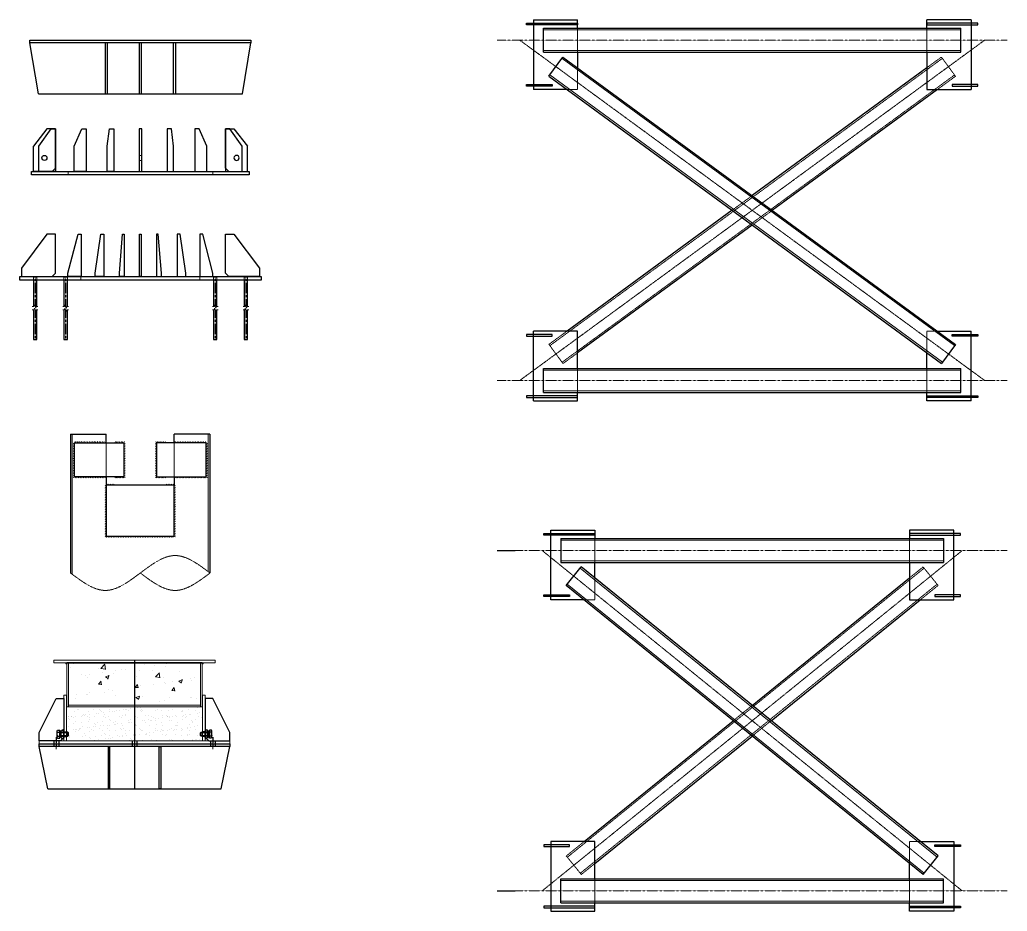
# Model space of a CAD drawing. Header units: millimetres. Extents: x 0 to 76984, y 0 to 13707.
# Drawn here: x 39297 to 45105, y 8279 to 13519 of the extents above; entities that cross this region are included whole.
import ezdxf

# ---------------------------------------------------------------- set-up
doc = ezdxf.new("R2010")
doc.units = ezdxf.units.MM
doc.linetypes.add('CENTER', pattern=[2, 1.25, -0.25, 0.25, -0.25])
doc.linetypes.add('DASHED', pattern=[0.75, 0.5, -0.25])
doc.layers.get('Defpoints').update_dxf_attribs({"color": 8})
for name, color, linetype, lineweight in [('1粗实线', 1, 'Continuous', 30), ('2细实线', 5, 'Continuous', 18), ('3中心线', 6, 'CENTER', 18), ('4虚线', 2, 'DASHED', 18), ('5文本', 4, 'Continuous', 18), ('5标注', 3, 'Continuous', 13), ('6标注线', 3, 'Continuous', 13), ('粗实线', 1, 'Continuous', 30), ('细虚线', 2, 'DASHED', 9), ('结构线', 1, 'Continuous', 15), ('结构线1', 1, 'Continuous', 15)]:
    doc.layers.add(name, color=color, linetype=linetype, lineweight=lineweight)

# ---------------------------------------------------------------- blocks, each defined once
blk = doc.blocks.new('φ820砂筒和桩帽block', base_point=(2347.9, 752.2))
at = {"layer": '6标注线'}
for points in [[(1949.9, 738.2), (1941.9, 738.2, 0.414214), (1949.9, 730.2)], [(2745.9, 738.2), (2753.9, 738.2, -0.414214), (2745.9, 730.2)]]:
    blk.add_hatch(color=256, dxfattribs=at).paths.add_polyline_path(points)
h = blk.add_hatch(color=256, dxfattribs=at)
h.dxf.hatch_style = 1
h.paths.add_polyline_path([(1931.9, 345.9), (1931.9, 341.2), (1925.9, 341.2, -0.613041)])
h = blk.add_hatch(color=256, dxfattribs=at)
h.dxf.hatch_style = 1
h.paths.add_polyline_path([(1931.9, 290.5), (1931.9, 295.2), (1925.9, 295.2, 0.613041)])
h = blk.add_hatch(color=256, dxfattribs=at)
h.dxf.hatch_style = 1
h.paths.add_polyline_path([(2763.9, 345.9), (2763.9, 341.2), (2769.9, 341.2, 0.613041)])
h = blk.add_hatch(color=256, dxfattribs=at)
h.dxf.hatch_style = 1
h.paths.add_polyline_path([(2763.9, 290.5), (2763.9, 295.2), (2769.9, 295.2, -0.613041)])
at = {"layer": '1粗实线', "ltscale": 2}
for p, q in [((1892.7, 338.1), (1894.5, 341.2)), ((1892.7, 298.3), (1892.7, 338.1)), ((1892.7, 332.8), (1894.5, 329.7)), ((1892.7, 324.6), (1894.5, 329.7)), ((1892.7, 311.8), (1894.5, 306.7)), ((1892.7, 303.6), (1894.5, 306.7)), ((1892.7, 298.3), (1894.5, 295.2)), ((1894.5, 341.2), (1907.7, 341.2)), ((1894.5, 329.7), (1907.7, 329.7)), ((1894.5, 306.7), (1907.7, 306.7)), ((1894.5, 295.2), (1907.7, 295.2)), ((1907.7, 295.2), (1907.7, 341.2)), ((1916.3, 338.1), (1918.1, 341.2)), ((1916.3, 298.3), (1916.3, 338.1)), ((1916.3, 332.8), (1918.1, 329.7)), ((1916.3, 324.6), (1918.1, 329.7)), ((1916.3, 311.8), (1918.1, 306.7)), ((1916.3, 303.6), (1918.1, 306.7)), ((1916.3, 298.3), (1918.1, 295.2)), ((1918.1, 341.2), (1931.3, 341.2)), ((1918.1, 329.7), (1931.3, 329.7)), ((1918.1, 306.7), (1931.3, 306.7)), ((1918.1, 295.2), (1931.3, 295.2)), ((1931.3, 295.2), (1931.3, 341.2)), ((2777.7, 341.2), (2764.5, 341.2)), ((2764.5, 295.2), (2764.5, 341.2)), ((2777.7, 329.7), (2764.5, 329.7)), ((2777.7, 306.7), (2764.5, 306.7)), ((2777.7, 295.2), (2764.5, 295.2)), ((2779.5, 338.1), (2777.7, 341.2)), ((2779.5, 332.8), (2777.7, 329.7)), ((2779.5, 324.6), (2777.7, 329.7)), ((2779.5, 311.8), (2777.7, 306.7)), ((2779.5, 303.6), (2777.7, 306.7)), ((2779.5, 298.3), (2777.7, 295.2)), ((2779.5, 298.3), (2779.5, 338.1)), ((2801.3, 341.2), (2788.1, 341.2)), ((2788.1, 295.2), (2788.1, 341.2)), ((2801.3, 329.7), (2788.1, 329.7)), ((2801.3, 306.7), (2788.1, 306.7)), ((2801.3, 295.2), (2788.1, 295.2)), ((2803.1, 338.1), (2801.3, 341.2)), ((2803.1, 332.8), (2801.3, 329.7)), ((2803.1, 324.6), (2801.3, 329.7)), ((2803.1, 311.8), (2801.3, 306.7)), ((2803.1, 303.6), (2801.3, 306.7)), ((2803.1, 298.3), (2801.3, 295.2)), ((2803.1, 298.3), (2803.1, 338.1))]:
    blk.add_line(p, q, dxfattribs=at)
at = {"layer": '1粗实线', "lineweight": -3, "ltscale": 100}
for p, q in [((1837.9, -3.8), (1787.9, 246.2)), ((2857.9, -3.8), (2907.9, 246.2)), ((1837.9, -3.8), (2857.9, -3.8))]:
    blk.add_line(p, q, dxfattribs=at)
at = {"layer": '1粗实线', "ltscale": 2}
for points in [[(1908.3, 337.2), (1907.7, 337.2), (1907.7, 299.2), (1908.3, 299.2)], [(1908.3, 306.2), (1955.8, 306.2), (1955.8, 330.2), (1908.3, 330.2)], [(1908.3, 306.2), (1908.3, 330.2), (1908.3, 330.2), (1908.3, 306.2)], [(1931.9, 337.2), (1931.3, 337.2), (1931.3, 299.2), (1931.9, 299.2)], [(1931.9, 306.2), (1931.9, 330.2), (1931.9, 330.2), (1931.9, 306.2)], [(2787.5, 306.2), (2740, 306.2), (2740, 330.2), (2787.5, 330.2)], [(2763.9, 337.2), (2764.5, 337.2), (2764.5, 299.2), (2763.9, 299.2)], [(2763.9, 306.2), (2763.9, 330.2), (2763.9, 330.2), (2763.9, 306.2)], [(2787.5, 337.2), (2788.1, 337.2), (2788.1, 299.2), (2787.5, 299.2)], [(2787.5, 306.2), (2787.5, 330.2), (2787.5, 330.2), (2787.5, 306.2)]]:
    blk.add_lwpolyline(points, close=True, dxfattribs=at)
for points in [[(1955.8, 306.2), (1960.3, 310.7), (1960.3, 325.7), (1955.8, 330.2)], [(2740, 306.2), (2735.5, 310.7), (2735.5, 325.7), (2740, 330.2)]]:
    blk.add_lwpolyline(points, dxfattribs=at)
at = {"layer": '1粗实线', "lineweight": -3, "ltscale": 100}
for points in [[(1787.9, 262.2), (2907.9, 262.2), (2907.9, 246.2), (1787.9, 246.2)], [(2202.9, 246.2), (2192.9, 246.2), (2192.9, -3.8), (2202.9, -3.8)], [(2492.9, 246.2), (2502.9, 246.2), (2502.9, -3.8), (2492.9, -3.8)]]:
    blk.add_lwpolyline(points, close=True, dxfattribs=at)
at = {"layer": '3中心线'}
for p, q in [((2347.9, 752.2), (2347.9, 246.2)), ((1887.9, 279.2), (1887.9, 229.2)), ((2807.9, 279.2), (2807.9, 229.2))]:
    blk.add_line(p, q, dxfattribs=at)
at = {"layer": '3中心线', "lineweight": -3}
for p, q in [((1887.9, 300.2), (1887.9, 235.3)), ((2807.9, 300.2), (2807.9, 235.3))]:
    blk.add_line(p, q, dxfattribs=at)
at = {"layer": '4虚线'}
for p, q in [((1955.8, 325.7), (1908.3, 325.7)), ((1955.8, 310.7), (1908.3, 310.7)), ((2740, 325.7), (2787.5, 325.7)), ((2740, 310.7), (2787.5, 310.7))]:
    blk.add_line(p, q, dxfattribs=at)
at = {"layer": '4虚线', "lineweight": -3}
for p, q in [((1931.9, 332.2), (1947.9, 332.2)), ((1931.9, 332.2), (1947.9, 332.2)), ((1931.9, 304.2), (1947.9, 304.2)), ((1931.9, 304.2), (1947.9, 304.2)), ((2763.9, 332.2), (2747.9, 332.2)), ((2763.9, 332.2), (2747.9, 332.2)), ((2763.9, 332.2), (2747.9, 332.2)), ((2763.9, 304.2), (2747.9, 304.2)), ((2763.9, 304.2), (2747.9, 304.2)), ((2763.9, 304.2), (2747.9, 304.2)), ((1873.9, 278.2), (1873.9, 258.2)), ((1901.9, 278.2), (1901.9, 258.2)), ((2333.9, 278.2), (2333.9, 246.2)), ((2361.9, 278.2), (2361.9, 246.2)), ((2793.9, 278.2), (2793.9, 258.2)), ((2821.9, 278.2), (2821.9, 258.2))]:
    blk.add_line(p, q, dxfattribs=at)
at = {"layer": '6标注线', "linetype": 'Continuous'}
for p, q in [((1972.9, 711.4), (1972.9, 711.4)), ((1987.4, 731.1), (1987.4, 731.1)), ((2133.1, 704.6), (2133.1, 704.6)), ((2150.4, 704.3), (2173.8, 728.7)), ((2150.4, 704.3), (2177.1, 700.2)), ((2176.5, 698.5), (2173.2, 727)), ((2293.2, 697.9), (2293.2, 697.9)), ((2409.2, 725.3), (2409.2, 725.3)), ((2463.4, 721.1), (2463.4, 721.1)), ((2530.9, 714.6), (2530.9, 714.6)), ((2538.6, 731), (2538.6, 731)), ((2684.9, 735.8), (2684.9, 735.8)), ((2036.2, 671.1), (2036.2, 671.1)), ((2059.3, 665.2), (2059.3, 665.2)), ((2069.5, 651.8), (2069.5, 651.8)), ((2085.3, 671.3), (2085.3, 671.3)), ((2160.4, 681.2), (2160.4, 681.2)), ((2177, 654.6), (2198, 662.6)), ((2177, 654.6), (2191.9, 644.5)), ((2191.3, 642.3), (2197.4, 660.5)), ((2196.3, 664.3), (2196.3, 664.3)), ((2223.5, 672.9), (2223.5, 672.9)), ((2234.2, 695.2), (2234.2, 695.2)), ((2274, 696.2), (2274, 696.2)), ((2356.5, 657.6), (2356.5, 657.6)), ((2375.1, 692.1), (2375.1, 692.1)), ((2453.4, 691.1), (2453.4, 691.1)), ((2470.6, 654.7), (2493.9, 679)), ((2470.6, 654.7), (2497.3, 650.5)), ((2496.6, 648.8), (2493.3, 677.3)), ((2516.6, 650.8), (2516.6, 650.8)), ((2613.5, 684.3), (2613.5, 684.3)), ((2676.8, 644), (2676.8, 644)), ((2698.7, 650.3), (2698.7, 650.3)), ((2136.3, 612.1), (2150.8, 629.4)), ((2136.3, 612.1), (2154.3, 610.6)), ((2153.7, 608.4), (2150.2, 627.2)), ((2348.8, 590.2), (2348.8, 590.2)), ((2351.5, 593.3), (2366, 610.6)), ((2351.5, 593.3), (2369.4, 591.8)), ((2368.9, 589.6), (2365.4, 608.4)), ((2371.4, 592.3), (2371.4, 592.3)), ((2384.5, 602.8), (2384.5, 602.8)), ((2459.6, 612.7), (2459.6, 612.7)), ((2523.8, 620.3), (2523.8, 620.3)), ((2527.2, 614.8), (2527.2, 614.8)), ((2566.7, 574.5), (2581.2, 591.7)), ((2573.2, 627.6), (2573.2, 627.6)), ((2584, 570.8), (2580.6, 589.6)), ((2608.1, 630.5), (2629.1, 638.6)), ((2608.1, 630.5), (2623, 620.5)), ((2622.5, 618.3), (2628.5, 636.4)), ((2681.3, 635.9), (2681.3, 635.9)), ((1998.9, 530.2), (1998.9, 530.2)), ((2006.3, 553), (2006.3, 553)), ((2065.9, 551.9), (2065.9, 551.9)), ((2073.4, 552.2), (2073.4, 552.2)), ((2081.4, 562.9), (2081.4, 562.9)), ((2173.9, 560.2), (2173.9, 560.2)), ((2195.1, 577.9), (2195.1, 577.9)), ((2219.9, 573.1), (2219.9, 573.1)), ((2233.5, 545.4), (2233.5, 545.4)), ((2356.1, 533.8), (2377.1, 541.8)), ((2356.1, 533.8), (2371, 523.7)), ((2370.4, 521.5), (2376.5, 539.7)), ((2393.7, 538.6), (2393.7, 538.6)), ((2553.8, 531.9), (2553.8, 531.9)), ((2566.7, 574.5), (2584.6, 572.9)), ((2677.6, 536), (2677.6, 536)), ((2683.8, 534.3), (2683.8, 534.3)), ((2714, 525.1), (2714, 525.1)), ((2324, 466.9), (2324, 466.9)), ((2364.7, 472.3), (2364.7, 472.3)), ((2380.4, 474.3), (2380.4, 474.3)), ((2404.7, 477.5), (2404.7, 477.5)), ((2494.3, 509.3), (2494.3, 509.3)), ((2523.6, 514.9), (2523.6, 514.9)), ((2719.7, 475.2), (2719.7, 475.2)), ((1959.8, 421.3), (1959.8, 421.3)), ((1959.9, 408.6), (1959.9, 408.6)), ((1961, 419.1), (1961, 419.1)), ((1976.6, 421.2), (1976.6, 421.2)), ((1978.9, 423.5), (1978.9, 423.5)), ((1991.6, 415.4), (1991.6, 415.4)), ((1995.9, 449), (1995.9, 449)), ((2001, 424.4), (2001, 424.4)), ((2012.9, 461.5), (2012.9, 461.5)), ((2020.3, 462.3), (2020.3, 462.3)), ((2038.3, 422.3), (2038.3, 422.3)), ((2041.7, 429.7), (2041.7, 429.7)), ((2050.1, 435), (2050.1, 435)), ((2055.6, 429.9), (2055.6, 429.9)), ((2057.3, 431.8), (2057.3, 431.8)), ((2072.4, 423.7), (2072.4, 423.7)), ((2077, 452), (2077, 452)), ((2081.7, 435), (2081.7, 435)), ((2085, 415.6), (2085, 415.6)), ((2106.3, 461.7), (2106.3, 461.7)), ((2115, 421.9), (2115, 421.9)), ((2122.5, 440.4), (2122.5, 440.4)), ((2138.1, 442.4), (2138.1, 442.4)), ((2140.3, 461.3), (2140.3, 461.3)), ((2145.8, 456.2), (2145.8, 456.2)), ((2155.5, 453), (2155.5, 453)), ((2162.5, 445.6), (2162.5, 445.6)), ((2165.8, 423.8), (2165.8, 423.8)), ((2171.9, 432.3), (2171.9, 432.3)), ((2178.4, 415.8), (2178.4, 415.8)), ((2196.1, 424.8), (2196.1, 424.8)), ((2199.7, 461.9), (2199.7, 461.9)), ((2203.2, 451), (2203.2, 451)), ((2218.8, 453.1), (2218.8, 453.1)), ((2232.2, 452.6), (2232.2, 452.6)), ((2243.2, 456.3), (2243.2, 456.3)), ((2259.2, 424), (2259.2, 424)), ((2262.1, 458.6), (2262.1, 458.6)), ((2271.9, 415.9), (2271.9, 415.9)), ((2274.6, 425.8), (2274.6, 425.8)), ((2284, 461.6), (2284, 461.6)), ((2292, 431.3), (2292, 431.3)), ((2293.2, 462), (2293.2, 462)), ((2297.5, 426.2), (2297.5, 426.2)), ((2299.6, 463.7), (2299.6, 463.7)), ((2313.3, 455.5), (2313.3, 455.5)), ((2351.3, 425.5), (2351.3, 425.5)), ((2352.6, 424.2), (2352.6, 424.2)), ((2365.3, 416.1), (2365.3, 416.1)), ((2382.2, 457.6), (2382.2, 457.6)), ((2386.6, 462.2), (2386.6, 462.2)), ((2387.7, 452.5), (2387.7, 452.5)), ((2391.8, 456.5), (2391.8, 456.5)), ((2413.8, 428.6), (2413.8, 428.6)), ((2432.4, 428.4), (2432.4, 428.4)), ((2446.1, 424.3), (2446.1, 424.3)), ((2458.7, 416.3), (2458.7, 416.3)), ((2468.5, 456.1), (2468.5, 456.1)), ((2473.2, 408.9), (2473.2, 408.9)), ((2480, 462.4), (2480, 462.4)), ((2488.8, 410.9), (2488.8, 410.9)), ((2504, 455), (2504, 455)), ((2510.9, 429.4), (2510.9, 429.4)), ((2513.2, 414.1), (2513.2, 414.1)), ((2533.8, 427.6), (2533.8, 427.6)), ((2539.4, 422.5), (2539.4, 422.5)), ((2539.5, 424.5), (2539.5, 424.5)), ((2549.6, 459.1), (2549.6, 459.1)), ((2552.1, 416.4), (2552.1, 416.4)), ((2553.9, 419.5), (2553.9, 419.5)), ((2569.5, 421.5), (2569.5, 421.5)), ((2573.4, 462.5), (2573.4, 462.5)), ((2587.6, 429), (2587.6, 429)), ((2593.9, 424.8), (2593.9, 424.8)), ((2624, 453.9), (2624, 453.9)), ((2628.1, 460.1), (2628.1, 460.1)), ((2629.5, 448.9), (2629.5, 448.9)), ((2632.9, 424.7), (2632.9, 424.7)), ((2634.7, 430.1), (2634.7, 430.1)), ((2645.6, 416.6), (2645.6, 416.6)), ((2650.3, 432.2), (2650.3, 432.2)), ((2655.6, 424.9), (2655.6, 424.9)), ((2666.9, 462.7), (2666.9, 462.7)), ((2668.7, 431.9), (2668.7, 431.9)), ((2674.7, 435.4), (2674.7, 435.4)), ((2704.8, 459.7), (2704.8, 459.7)), ((2715.4, 440.8), (2715.4, 440.8)), ((2726.3, 424.8), (2726.3, 424.8)), ((2731, 442.8), (2731, 442.8)), ((2739, 416.8), (2739, 416.8)), ((1961.7, 363.5), (1961.7, 363.5)), ((1965.5, 403.6), (1965.5, 403.6)), ((1991.6, 379.6), (1991.6, 379.6)), ((1997.8, 391.2), (1997.8, 391.2)), ((2021.4, 352.3), (2021.4, 352.3)), ((2028.6, 350.3), (2028.6, 350.3)), ((2037.1, 386.4), (2037.1, 386.4)), ((2040.2, 364.5), (2040.2, 364.5)), ((2069.4, 355.7), (2069.4, 355.7)), ((2078.9, 394.1), (2078.9, 394.1)), ((2081.7, 406), (2081.7, 406)), ((2085, 357.8), (2085, 357.8)), ((2096.6, 348.5), (2096.6, 348.5)), ((2109.4, 361), (2109.4, 361)), ((2111.6, 378.6), (2111.6, 378.6)), ((2116.9, 364.1), (2116.9, 364.1)), ((2117.1, 373.5), (2117.1, 373.5)), ((2130.6, 386.6), (2130.6, 386.6)), ((2143.2, 349.6), (2143.2, 349.6)), ((2150.1, 366.3), (2150.1, 366.3)), ((2157.4, 395.2), (2157.4, 395.2)), ((2165.8, 368.4), (2165.8, 368.4)), ((2190, 348.7), (2190, 348.7)), ((2190.1, 371.6), (2190.1, 371.6)), ((2198, 367), (2198, 367)), ((2201.8, 404.9), (2201.8, 404.9)), ((2207.3, 399.9), (2207.3, 399.9)), ((2224, 386.7), (2224, 386.7)), ((2230.9, 377), (2230.9, 377)), ((2233.4, 376), (2233.4, 376)), ((2234.1, 394.8), (2234.1, 394.8)), ((2246.5, 379), (2246.5, 379)), ((2263.3, 348.6), (2263.3, 348.6)), ((2270.9, 382.2), (2270.9, 382.2)), ((2276.5, 368), (2276.5, 368)), ((2283.4, 348.9), (2283.4, 348.9)), ((2311.6, 387.6), (2311.6, 387.6)), ((2315.2, 397.7), (2315.2, 397.7)), ((2317.4, 386.9), (2317.4, 386.9)), ((2323.6, 402.3), (2323.6, 402.3)), ((2327.3, 389.6), (2327.3, 389.6)), ((2351.6, 392.9), (2351.6, 392.9)), ((2353.2, 367.7), (2353.2, 367.7)), ((2353.5, 374.9), (2353.5, 374.9)), ((2359, 369.9), (2359, 369.9)), ((2376.9, 349), (2376.9, 349)), ((2392.4, 398.2), (2392.4, 398.2)), ((2393.7, 398.7), (2393.7, 398.7)), ((2408, 400.3), (2408, 400.3)), ((2410.8, 387.1), (2410.8, 387.1)), ((2432.4, 403.5), (2432.4, 403.5)), ((2434.3, 370.6), (2434.3, 370.6)), ((2443.6, 401.3), (2443.6, 401.3)), ((2449.2, 396.2), (2449.2, 396.2)), ((2470.3, 349.2), (2470.3, 349.2)), ((2470.4, 398.3), (2470.4, 398.3)), ((2475.3, 372.3), (2475.3, 372.3)), ((2504.2, 387.3), (2504.2, 387.3)), ((2512.8, 371.6), (2512.8, 371.6)), ((2551.5, 401.3), (2551.5, 401.3)), ((2563.7, 349.4), (2563.7, 349.4)), ((2565.5, 398.6), (2565.5, 398.6)), ((2589.5, 371.2), (2589.5, 371.2)), ((2595.3, 371.2), (2595.3, 371.2)), ((2597.7, 387.4), (2597.7, 387.4)), ((2600.8, 366.2), (2600.8, 366.2)), ((2621.6, 350.7), (2621.6, 350.7)), ((2630, 402.3), (2630, 402.3)), ((2657.1, 349.5), (2657.1, 349.5)), ((2662.3, 356.1), (2662.3, 356.1)), ((2670.6, 374.1), (2670.6, 374.1)), ((2677.9, 358.1), (2677.9, 358.1)), ((2685.5, 397.6), (2685.5, 397.6)), ((2691, 392.5), (2691, 392.5)), ((2691.1, 387.6), (2691.1, 387.6)), ((2702.3, 361.4), (2702.3, 361.4)), ((2706.7, 401.9), (2706.7, 401.9)), ((2717.1, 368.6), (2717.1, 368.6)), ((1962.9, 297), (1962.9, 297)), ((1963.5, 305.7), (1963.5, 305.7)), ((1967.9, 311.1), (1967.9, 311.1)), ((1988.6, 345.1), (1988.6, 345.1)), ((1999.7, 333.4), (1999.7, 333.4)), ((2003.2, 348.4), (2003.2, 348.4)), ((2004.2, 347.1), (2004.2, 347.1)), ((2015.8, 340.3), (2015.8, 340.3)), ((2027, 347.2), (2027, 347.2)), ((2042.1, 306.7), (2042.1, 306.7)), ((2053.1, 323.3), (2053.1, 323.3)), ((2061.4, 311.3), (2061.4, 311.3)), ((2080.8, 336.3), (2080.8, 336.3)), ((2082.9, 295.9), (2082.9, 295.9)), ((2088.4, 290.9), (2088.4, 290.9)), ((2109.2, 340.5), (2109.2, 340.5)), ((2118.8, 306.3), (2118.8, 306.3)), ((2154.8, 311.5), (2154.8, 311.5)), ((2159.3, 337.3), (2159.3, 337.3)), ((2173.1, 322.3), (2173.1, 322.3)), ((2177.8, 292.3), (2177.8, 292.3)), ((2178.6, 317.2), (2178.6, 317.2)), ((2193.4, 294.4), (2193.4, 294.4)), ((2199.8, 309.2), (2199.8, 309.2)), ((2202.7, 340.6), (2202.7, 340.6)), ((2204.7, 293.3), (2204.7, 293.3)), ((2217.8, 297.6), (2217.8, 297.6)), ((2236, 337), (2236, 337)), ((2248.2, 311.6), (2248.2, 311.6)), ((2258.6, 302.9), (2258.6, 302.9)), ((2268.8, 343.5), (2268.8, 343.5)), ((2274.2, 305), (2274.2, 305)), ((2278.4, 310.2), (2278.4, 310.2)), ((2294.9, 319.6), (2294.9, 319.6)), ((2296.1, 340.8), (2296.1, 340.8)), ((2298.6, 308.2), (2298.6, 308.2)), ((2317.1, 339.9), (2317.1, 339.9)), ((2324.8, 292.3), (2324.8, 292.3)), ((2339.3, 313.6), (2339.3, 313.6)), ((2341.6, 311.8), (2341.6, 311.8)), ((2354.9, 315.6), (2354.9, 315.6)), ((2355.1, 309.9), (2355.1, 309.9)), ((2379.3, 318.8), (2379.3, 318.8)), ((2385.1, 345.9), (2385.1, 345.9)), ((2389.5, 341), (2389.5, 341)), ((2395.6, 340.9), (2395.6, 340.9)), ((2415, 318.6), (2415, 318.6)), ((2420.1, 324.2), (2420.1, 324.2)), ((2420.5, 313.5), (2420.5, 313.5)), ((2435.1, 312), (2435.1, 312)), ((2435.7, 326.2), (2435.7, 326.2)), ((2436.1, 312.8), (2436.1, 312.8)), ((2460.1, 329.5), (2460.1, 329.5)), ((2472.3, 340.5), (2472.3, 340.5)), ((2482.9, 341.1), (2482.9, 341.1)), ((2500.8, 334.8), (2500.8, 334.8)), ((2505.1, 344.9), (2505.1, 344.9)), ((2510.7, 339.9), (2510.7, 339.9)), ((2514.7, 313.8), (2514.7, 313.8)), ((2516.4, 336.9), (2516.4, 336.9)), ((2528.5, 312.1), (2528.5, 312.1)), ((2536.8, 315.9), (2536.8, 315.9)), ((2540.8, 340.1), (2540.8, 340.1)), ((2553.3, 343.4), (2553.3, 343.4)), ((2576.4, 341.3), (2576.4, 341.3)), ((2581.6, 345.5), (2581.6, 345.5)), ((2591.4, 313.4), (2591.4, 313.4)), ((2597.2, 347.5), (2597.2, 347.5)), ((2621.9, 312.3), (2621.9, 312.3)), ((2626.9, 342.3), (2626.9, 342.3)), ((2631.9, 344.5), (2631.9, 344.5)), ((2656.8, 314.9), (2656.8, 314.9)), ((2662.3, 309.8), (2662.3, 309.8)), ((2669.8, 341.5), (2669.8, 341.5)), ((2672.4, 316.3), (2672.4, 316.3)), ((2708.6, 344.1), (2708.6, 344.1)), ((2715.3, 312.5), (2715.3, 312.5)), ((2082.6, 278.5), (2082.6, 278.5)), ((2097, 281.7), (2097, 281.7)), ((2112.7, 283.7), (2112.7, 283.7)), ((2137, 286.9), (2137, 286.9)), ((2161.2, 279.5), (2161.2, 279.5)), ((2237.9, 279.2), (2237.9, 279.2)), ((2318.9, 282.1), (2318.9, 282.1)), ((2330.3, 287.2), (2330.3, 287.2)), ((2397.5, 283.1), (2397.5, 283.1)), ((2446.6, 289.6), (2446.6, 289.6)), ((2474.2, 282.7), (2474.2, 282.7)), ((2555.2, 285.6), (2555.2, 285.6)), ((2566.6, 288.6), (2566.6, 288.6)), ((2572.2, 283.5), (2572.2, 283.5)), ((2633.8, 286.6), (2633.8, 286.6)), ((2688.4, 285.9), (2688.4, 285.9)), ((2690, 282.1), (2690, 282.1)), ((2705.6, 284.1), (2705.6, 284.1)), ((2710.5, 286.3), (2710.5, 286.3)), ((2730, 287.3), (2730, 287.3))]:
    blk.add_line(p, q, dxfattribs=at)
at = {"layer": '6标注线'}
for centre, radius, start, end in [((1949.9, 738.2), 8, 180, 270), ((2745.9, 738.2), 8, 270, 0), ((1930.1, 342), 4.27, 64.98255, 191.0225), ((1930.1, 294.4), 4.27, 168.9775, 295.01745), ((2765.7, 342), 4.27, 348.9775, 115.01745), ((2765.7, 294.4), 4.27, 244.98255, 11.0225)]:
    blk.add_arc(centre, radius, start, end, dxfattribs=at)
at = {"layer": '粗实线'}
for points in [[(1949.9, 738.2), (2745.9, 738.2), (2745.9, 738.2), (1949.9, 738.2)], [(1931.9, 298.2), (1911.9, 278.2), (1787.9, 278.2), (1787.9, 328.2), (1887.9, 528.2), (1931.9, 528.2)], [(2763.9, 298.2), (2783.9, 278.2), (2907.9, 278.2), (2907.9, 328.2), (2807.9, 528.2), (2763.9, 528.2)]]:
    blk.add_lwpolyline(points, close=True, dxfattribs=at)
at = {"layer": '细虚线', "lineweight": -3, "ltscale": 50}
for p, q in [((1873.9, 262.2), (1873.9, 246.2)), ((1901.9, 262.2), (1901.9, 246.2)), ((2793.9, 262.2), (2793.9, 246.2)), ((2821.9, 262.2), (2821.9, 246.2))]:
    blk.add_line(p, q, dxfattribs=at)
at = {"layer": '结构线1'}
for p, q in [((1959.9, 488.2), (2735.9, 488.2)), ((1959.9, 478.2), (2735.9, 478.2))]:
    blk.add_line(p, q, dxfattribs=at)
at = {"layer": '结构线1', "ltscale": 5}
for points in [[(1872.9, 752.2), (2822.9, 752.2), (2822.9, 738.2), (1872.9, 738.2)], [(1949.9, 738.2), (1959.9, 738.2), (1959.9, 478.2), (1949.9, 478.2)], [(2745.9, 738.2), (2735.9, 738.2), (2735.9, 478.2), (2745.9, 478.2)], [(1931.9, 548.2), (1947.9, 548.2), (1947.9, 278.2), (1931.9, 278.2)], [(2763.9, 548.2), (2747.9, 548.2), (2747.9, 278.2), (2763.9, 278.2)], [(1787.9, 278.2), (2907.9, 278.2), (2907.9, 262.2), (1787.9, 262.2)]]:
    blk.add_lwpolyline(points, close=True, dxfattribs=at)
blk = doc.blocks.new('φ1000桩帽block', base_point=(3918, 488.6))
at = {"layer": '1粗实线', "lineweight": -3, "ltscale": 100}
for p, q in [((3318, 172.6), (3268, 472.6)), ((4518, 172.6), (4568, 472.6)), ((3318, 172.6), (4518, 172.6))]:
    blk.add_line(p, q, dxfattribs=at)
for points in [[(3268, 488.6), (4568, 488.6), (4568, 472.6), (3268, 472.6)], [(3725, 472.6), (3711, 472.6), (3711, 172.6), (3725, 172.6)], [(3925, 472.6), (3911, 472.6), (3911, 172.6), (3925, 172.6)], [(4125, 472.6), (4111, 472.6), (4111, 172.6), (4125, 172.6)]]:
    blk.add_lwpolyline(points, close=True, dxfattribs=at)
blk = doc.blocks.new('宽130，高250加劲板')
at = {"layer": '1粗实线'}
for p, q in [((-50, 0), (-130, -100)), ((0, 0), (-50, 0)), ((0, -230), (0, 0)), ((-130, -250), (-130, -100)), ((0, -230), (-20, -250)), ((-20, -250), (-130, -250))]:
    blk.add_line(p, q, dxfattribs=at)
blk.add_circle((-65, -170), 15, dxfattribs=at)
blk = doc.blocks.new('φ1000钢管法兰block')
at = {"layer": '1粗实线', "elevation": 0, "flags": 128}
for points in [[(-598.1, 150), (-525, 250), (-500, 250), (-500, 0), (-598.1, 0)], [(-390.6, 150), (-344.9, 250), (-319.9, 250), (-319.9, 0), (-390.6, 0)], [(-195.2, 150), (-181.9, 250), (-156.9, 250), (-156.9, 0), (-195.2, 0)], [(195.2, 150), (181.9, 250), (156.9, 250), (156.9, 0), (195.2, 0)], [(390.6, 150), (344.9, 250), (319.9, 250), (319.9, 0), (390.6, 0)], [(598.1, 150), (525, 250), (500, 250), (500, 0), (598.1, 0)]]:
    blk.add_lwpolyline(points, close=True, dxfattribs=at)
at = {"layer": '1粗实线'}
blk.add_lwpolyline([(8, 250), (-8, 250), (-8, 0), (8, 0)], close=True, dxfattribs=at)
at = {"layer": '1粗实线', "elevation": 0}
blk.add_lwpolyline([(-415, 0), (415, 0)], dxfattribs=at)
at = {"layer": '4虚线'}
for p, q in [((8, 95, 0), (-8, 95, 0)), ((-8, 65, 0), (8, 65, 0)), ((-425, 0), (-425, -20)), ((425, 0), (425, -20))]:
    blk.add_line(p, q, dxfattribs=at)
at = {"layer": '结构线', "lineweight": -3, "ltscale": 100}
blk.add_lwpolyline([(-640, 0), (640, 0), (640, -20), (-640, -20)], close=True, dxfattribs=at)
at = {"layer": '1粗实线'}
blk.add_blockref('宽130，高250加劲板', (-500, 250, 0), dxfattribs=at)
at = {"layer": '1粗实线', "xscale": -1}
blk.add_blockref('宽130，高250加劲板', (500, 250, 0), dxfattribs=at)
blk = doc.blocks.new('φ820钢管开槽柱头2block')
at = {"layer": '1粗实线'}
for p, q in [((-410, 300), (-410, -515.8)), ((410, 300), (410, -515.8)), ((-200, 50), (-200, 0)), ((200, 50), (200, 0))]:
    blk.add_line(p, q, dxfattribs=at)
at = {"layer": '4虚线'}
for p, q in [((-400, 300), (-400, -523.3)), ((400, 300), (400, -508.3)), ((-200, 250), (-200, 50)), ((200, 250), (200, 50))]:
    blk.add_line(p, q, dxfattribs=at)
for points in [[(-410, -515.8), (-205, -618.3), (0, -515.8), (205, -413.3), (410, -515.8)], [(410, -515.8), (205, -618.3), (0, -515.8)]]:
    blk.add_spline(points, degree=3, dxfattribs=at)
at = {"layer": '5标注'}
for p, q in [((-387.5, 250.2), (-394.4, 246.2)), ((-387.5, 240.2), (-394.4, 236.2)), ((-387.3, 250), (-383.3, 256.9)), ((-380.3, 250), (-376.3, 256.9)), ((-370.3, 250), (-366.3, 256.9)), ((-360.7, 250), (-356.7, 256.9)), ((-350.7, 250), (-346.7, 256.9)), ((-340.7, 250), (-336.7, 256.9)), ((-332.3, 250), (-328.3, 256.9)), ((-322.3, 250), (-318.3, 256.9)), ((-312.7, 250), (-308.7, 256.9)), ((-302.7, 250), (-298.7, 256.9)), ((-292.7, 250), (-288.7, 256.9)), ((-284.2, 250), (-280.2, 256.9)), ((-274.2, 250), (-270.2, 256.9)), ((-264.6, 250), (-260.6, 256.9)), ((-254.6, 250), (-250.6, 256.9)), ((-244.6, 250), (-240.6, 256.9)), ((-236.2, 250), (-232.2, 256.9)), ((-226.2, 250), (-222.2, 256.9)), ((-216.2, 250), (-212.2, 256.9)), ((-206.2, 250), (-202.2, 256.9)), ((-150, 250), (-146, 256.9)), ((-141.5, 250), (-137.5, 256.9)), ((-133.5, 250), (-129.5, 256.9)), ((-124, 250), (-120, 256.9)), ((-114.7, 250), (-110.7, 256.9)), ((-106.5, 250), (-102.5, 256.9)), ((-97.7, 250), (-93.7, 256.9)), ((-95.8, 250), (-88.8, 246)), ((-95.8, 240.2), (-88.8, 236.2)), ((95.7, 250), (88.8, 246)), ((95.7, 240.2), (88.8, 236.2)), ((95.7, 250), (91.7, 256.9)), ((105.2, 250), (101.2, 256.9)), ((113.8, 250), (109.8, 256.9)), ((121.7, 250), (117.7, 256.9)), ((131.2, 250), (127.2, 256.9)), ((140.7, 250), (136.7, 256.9)), ((150, 250), (146, 256.9)), ((204.6, 250), (200.6, 256.9)), ((211.3, 250), (207.3, 256.9)), ((221.3, 250), (217.3, 256.9)), ((231.3, 250), (227.3, 256.9)), ((241.3, 250), (237.3, 256.9)), ((249.7, 250), (245.7, 256.9)), ((259.7, 250), (255.7, 256.9)), ((269.7, 250), (265.7, 256.9)), ((279.7, 250), (275.7, 256.9)), ((289.7, 250), (285.7, 256.9)), ((298.2, 250), (294.2, 256.9)), ((308.2, 250), (304.2, 256.9)), ((318.2, 250), (314.2, 256.9)), ((328.2, 250), (324.2, 256.9)), ((338.2, 250), (334.2, 256.9)), ((346.6, 250), (342.6, 256.9)), ((356.6, 250), (352.6, 256.9)), ((366.6, 250), (362.6, 256.9)), ((376.6, 250), (372.6, 256.9)), ((386.6, 250), (382.6, 256.9)), ((387.5, 250), (394.4, 246)), ((387.5, 240.2), (394.4, 236.2)), ((-387.5, 230.2), (-394.4, 226.2)), ((-387.5, 220.2), (-394.4, 216.2)), ((-387.5, 210.2), (-394.4, 206.2)), ((-387.5, 200.2), (-394.4, 196.2)), ((-387.5, 190.2), (-394.4, 186.2)), ((-387.5, 180.2), (-394.4, 176.2)), ((-95.8, 230.2), (-88.8, 226.2)), ((-95.8, 220.2), (-88.8, 216.2)), ((-95.8, 210.2), (-88.8, 206.2)), ((-95.8, 200.2), (-88.8, 196.2)), ((-95.8, 190.2), (-88.8, 186.2)), ((-95.8, 180.2), (-88.8, 176.2)), ((95.7, 230.2), (88.8, 226.2)), ((95.7, 220.2), (88.8, 216.2)), ((95.7, 210.2), (88.8, 206.2)), ((95.7, 200.2), (88.8, 196.2)), ((95.7, 190.2), (88.8, 186.2)), ((95.7, 180.2), (88.8, 176.2)), ((387.5, 230.2), (394.4, 226.2)), ((387.5, 220.2), (394.4, 216.2)), ((387.5, 210.2), (394.4, 206.2)), ((387.5, 200.2), (394.4, 196.2)), ((387.5, 190.2), (394.4, 186.2)), ((387.5, 180.2), (394.4, 176.2)), ((-387.5, 170.2), (-394.4, 166.2)), ((-387.5, 160.2), (-394.4, 156.2)), ((-387.5, 150.2), (-394.4, 146.2)), ((-387.5, 140.2), (-394.4, 136.2)), ((-387.5, 130.2), (-394.4, 126.2)), ((-387.5, 120.2), (-394.4, 116.2)), ((-95.8, 170.2), (-88.8, 166.2)), ((-95.8, 160.2), (-88.8, 156.2)), ((-95.8, 150.2), (-88.8, 146.2)), ((-95.8, 140.2), (-88.8, 136.2)), ((-95.8, 130.2), (-88.8, 126.2)), ((-95.8, 120.2), (-88.8, 116.2)), ((95.7, 170.2), (88.8, 166.2)), ((95.7, 160.2), (88.8, 156.2)), ((95.7, 150.2), (88.8, 146.2)), ((95.7, 140.2), (88.8, 136.2)), ((95.7, 130.2), (88.8, 126.2)), ((95.7, 120.2), (88.8, 116.2)), ((387.5, 170.2), (394.4, 166.2)), ((387.5, 160.2), (394.4, 156.2)), ((387.5, 150.2), (394.4, 146.2)), ((387.5, 140.2), (394.4, 136.2)), ((387.5, 130.2), (394.4, 126.2)), ((387.5, 120.2), (394.4, 116.2)), ((-387.5, 110.2), (-394.4, 106.2)), ((-387.5, 100.2), (-394.4, 96.2)), ((-387.5, 90.2), (-394.4, 86.2)), ((-387.5, 80.2), (-394.4, 76.2)), ((-387.5, 70.2), (-394.4, 66.2)), ((-387.5, 60.2), (-394.4, 56.2)), ((-95.8, 110.2), (-88.8, 106.2)), ((-95.8, 100.2), (-88.8, 96.2)), ((-95.8, 90.2), (-88.8, 86.2)), ((-95.8, 80.2), (-88.8, 76.2)), ((-95.8, 70.2), (-88.8, 66.2)), ((-95.8, 60.2), (-88.8, 56.2)), ((95.7, 110.2), (88.8, 106.2)), ((95.7, 100.2), (88.8, 96.2)), ((95.7, 90.2), (88.8, 86.2)), ((95.7, 80.2), (88.8, 76.2)), ((95.7, 70.2), (88.8, 66.2)), ((95.7, 60.2), (88.8, 56.2)), ((387.5, 110.2), (394.4, 106.2)), ((387.5, 100.2), (394.4, 96.2)), ((387.5, 90.2), (394.4, 86.2)), ((387.5, 80.2), (394.4, 76.2)), ((387.5, 70.2), (394.4, 66.2)), ((387.5, 60.2), (394.4, 56.2)), ((-387.5, 50.2), (-394.4, 46.2)), ((-385.6, 50), (-381.6, 43.1)), ((-375.6, 50), (-371.6, 43.1)), ((-365.6, 50), (-361.6, 43.1)), ((-355.6, 50), (-351.6, 43.1)), ((-345.6, 50), (-341.6, 43.1)), ((-335.6, 50), (-331.6, 43.1)), ((-325.6, 50), (-321.6, 43.1)), ((-315.6, 50), (-311.6, 43.1)), ((-305.6, 50), (-301.6, 43.1)), ((-295.6, 50), (-291.6, 43.1)), ((-285.6, 50), (-281.6, 43.1)), ((-275.6, 50), (-271.6, 43.1)), ((-265.6, 50), (-261.6, 43.1)), ((-255.6, 50), (-251.6, 43.1)), ((-245.6, 50), (-241.6, 43.1)), ((-235.6, 50), (-231.6, 43.1)), ((-225.6, 50), (-221.6, 43.1)), ((-215.6, 50), (-211.6, 43.1)), ((-200, 0), (-206.9, -4)), ((-205.6, 50), (-201.6, 43.1)), ((-193.4, 0), (-197.4, 6.9)), ((-183.4, 0), (-187.4, 6.9)), ((-173.4, 0), (-177.4, 6.9)), ((-163.4, 0), (-167.4, 6.9)), ((-153.4, 0), (-157.4, 6.9)), ((-150, 50), (-146, 43.1)), ((-141.3, 50), (-137.3, 43.1)), ((-133.2, 50), (-129.2, 43.1)), ((-125.3, 50), (-121.3, 43.1)), ((-117.5, 50), (-113.5, 43.1)), ((-109.4, 50), (-105.4, 43.1)), ((-101.5, 50), (-97.5, 43.1)), ((-95.8, 50.2), (-88.8, 46.2)), ((95.7, 50), (88.8, 46)), ((98.3, 50), (94.3, 43.1)), ((107.2, 50), (103.2, 43.1)), ((115.3, 50), (111.3, 43.1)), ((125.3, 50), (121.3, 43.1)), ((133.2, 50), (129.2, 43.1)), ((141.3, 50), (137.3, 43.1)), ((150, 50), (146, 43.1)), ((156.4, 0), (152.4, 6.9)), ((166.4, 0), (162.4, 6.9)), ((176.4, 0), (172.4, 6.9)), ((186.4, 0), (182.4, 6.9)), ((196.4, 0), (192.4, 6.9)), ((200, 0), (206.9, -4)), ((204.3, 50), (200.3, 43.1)), ((212.8, 50), (208.8, 43.1)), ((221.3, 50), (217.3, 43.1)), ((230.3, 50), (226.3, 43.1)), ((239.7, 50), (235.7, 43.1)), ((248.2, 50), (244.2, 43.1)), ((256.7, 50), (252.7, 43.1)), ((265.7, 50), (261.7, 43.1)), ((275.1, 50), (271.1, 43.1)), ((283.5, 50), (279.5, 43.1)), ((292.1, 50), (288.1, 43.1)), ((301.1, 50), (297.1, 43.1)), ((310.5, 50), (306.5, 43.1)), ((318.9, 50), (314.9, 43.1)), ((327.4, 50), (323.4, 43.1)), ((336.5, 50), (332.5, 43.1)), ((345.9, 50), (341.9, 43.1)), ((354.3, 50), (350.3, 43.1)), ((362.8, 50), (358.8, 43.1)), ((371.8, 50), (367.8, 43.1)), ((380, 50), (376, 43.1)), ((387.5, 50), (383.5, 43.1)), ((387.5, 50.2), (394.4, 46.2)), ((-200, -10), (-206.9, -14)), ((-200, -20), (-206.9, -24)), ((-200, -30), (-206.9, -34)), ((-200, -40), (-206.9, -44)), ((-200, -50), (-206.9, -54)), ((200, -10), (206.9, -14)), ((200, -20), (206.9, -24)), ((200, -30), (206.9, -34)), ((200, -40), (206.9, -44)), ((200, -50), (206.9, -54)), ((-200, -60), (-206.9, -64)), ((-200, -70), (-206.9, -74)), ((-200, -80), (-206.9, -84)), ((-200, -90), (-206.9, -94)), ((-200, -100), (-206.9, -104)), ((-200, -110), (-206.9, -114)), ((200, -60), (206.9, -64)), ((200, -70), (206.9, -74)), ((200, -80), (206.9, -84)), ((200, -90), (206.9, -94)), ((200, -100), (206.9, -104)), ((200, -110), (206.9, -114)), ((-200, -120), (-206.9, -124)), ((-200, -130), (-206.9, -134)), ((-200, -140), (-206.9, -144)), ((-200, -150), (-206.9, -154)), ((-200, -160), (-206.9, -164)), ((-200, -170), (-206.9, -174)), ((200, -120), (206.9, -124)), ((200, -130), (206.9, -134)), ((200, -140), (206.9, -144)), ((200, -150), (206.9, -154)), ((200, -160), (206.9, -164)), ((200, -170), (206.9, -174)), ((-200, -180), (-206.9, -184)), ((-200, -190), (-206.9, -194)), ((-200, -200), (-206.9, -204)), ((-200, -210), (-206.9, -214)), ((-200, -220), (-206.9, -224)), ((-200, -230), (-206.9, -234)), ((200, -180), (206.9, -184)), ((200, -190), (206.9, -194)), ((200, -200), (206.9, -204)), ((200, -210), (206.9, -214)), ((200, -220), (206.9, -224)), ((200, -230), (206.9, -234)), ((-200, -240), (-206.9, -244)), ((-200, -250), (-206.9, -254)), ((-200, -260), (-206.9, -264)), ((-200, -270), (-206.9, -274)), ((-200, -280), (-206.9, -284)), ((-200, -290), (-206.9, -294)), ((200, -240), (206.9, -244)), ((200, -250), (206.9, -254)), ((200, -260), (206.9, -264)), ((200, -270), (206.9, -274)), ((200, -280), (206.9, -284)), ((200, -290), (206.9, -294)), ((-200, -300), (-206.9, -304)), ((-194.9, -300), (-198.9, -306.9)), ((-184.9, -300), (-188.9, -306.9)), ((-174.9, -300), (-178.9, -306.9)), ((-164.9, -300), (-168.9, -306.9)), ((-154.9, -300), (-158.9, -306.9)), ((-144.9, -300), (-148.9, -306.9)), ((-134.9, -300), (-138.9, -306.9)), ((-124.9, -300), (-128.9, -306.9)), ((-114.9, -300), (-118.9, -306.9)), ((-104.9, -300), (-108.9, -306.9)), ((-94.9, -300), (-98.9, -306.9)), ((-84.9, -300), (-88.9, -306.9)), ((-74.9, -300), (-78.9, -306.9)), ((-64.9, -300), (-68.9, -306.9)), ((-54.9, -300), (-58.9, -306.9)), ((-44.9, -300), (-48.9, -306.9)), ((-34.9, -300), (-38.9, -306.9)), ((-24.9, -300), (-28.9, -306.9)), ((-14.9, -300), (-18.9, -306.9)), ((-4.9, -300), (-8.9, -306.9)), ((5.1, -300), (1.1, -306.9)), ((15.1, -300), (11.1, -306.9)), ((25.1, -300), (21.1, -306.9)), ((35.1, -300), (31.1, -306.9)), ((45.1, -300), (41.1, -306.9)), ((55.1, -300), (51.1, -306.9)), ((65.1, -300), (61.1, -306.9)), ((75.1, -300), (71.1, -306.9)), ((85.1, -300), (81.1, -306.9)), ((95.1, -300), (91.1, -306.9)), ((105.1, -300), (101.1, -306.9)), ((115.1, -300), (111.1, -306.9)), ((125.1, -300), (121.1, -306.9)), ((135.1, -300), (131.1, -306.9)), ((145.1, -300), (141.1, -306.9)), ((155.1, -300), (151.1, -306.9)), ((165.1, -300), (161.1, -306.9)), ((175.1, -300), (171.1, -306.9)), ((185.1, -300), (181.1, -306.9)), ((195.1, -300), (191.1, -306.9)), ((200, -300), (206.9, -304))]:
    blk.add_line(p, q, dxfattribs=at)
at = {"layer": '结构线1', "lineweight": -3, "ltscale": 100}
for p, q in [((-410, 300), (-200, 300)), ((-200, 250), (-200, 300)), ((410, 300), (200, 300)), ((200, 250), (200, 300))]:
    blk.add_line(p, q, dxfattribs=at)
for points in [[(-387.5, 250), (-95.8, 250), (-95.8, 50), (-387.5, 50)], [(387.5, 250), (95.7, 250), (95.7, 50), (387.5, 50)], [(200, 0), (-200, 0), (-200, -300), (200, -300)]]:
    blk.add_lwpolyline(points, close=True, dxfattribs=at)
blk = doc.blocks.new('φ1000钢管预埋件block')
at = {"layer": '1粗实线'}
for p, q in [((-426.4, 20), (-367, 250)), ((-367, 250), (-349.2, 250)), ((-349.2, 250), (-349.2, 0)), ((349.2, 250), (349.2, 0)), ((367, 250), (349.2, 250)), ((426.4, 20), (367, 250)), ((-426.4, 0), (-426.4, 20)), ((-349.2, 0), (-426.4, 0)), ((349.2, 0), (426.4, 0)), ((426.4, 0), (426.4, 20))]:
    blk.add_line(p, q, dxfattribs=at)
for points in [[(-500, 250), (-550, 250), (-700, 50), (-700, 0), (-520, 0), (-500, 20), (-500, 250)], [(-215, 250), (-215, 0), (-267.1, 0), (-267.1, 20), (-232.8, 250), (-215, 250)], [(-95, 250), (-95, 0), (-123, 0), (-123, 20), (-105, 250), (-95, 250)], [(95, 250), (95, 0), (123, 0), (123, 20), (105, 250), (95, 250)], [(215, 250), (215, 0), (267.1, 0), (267.1, 20), (232.8, 250), (215, 250)], [(500, 250), (550, 250), (700, 50), (700, 0), (520, 0), (500, 20), (500, 250)]]:
    blk.add_lwpolyline(points, dxfattribs=at)
at = {"layer": '1粗实线', "lineweight": -3, "ltscale": 100}
for points in [[(-5, 250), (5, 250), (5, 0), (-5, 0)], [(-710, 0), (710, 0), (710, -20), (-710, -20)]]:
    blk.add_lwpolyline(points, close=True, dxfattribs=at)
at = {"layer": '1粗实线', "lineweight": -3}
for points in [[(-630, -20), (-630, -175)], [(-610, -175), (-610, -20)], [(-450, -20), (-450, -175)], [(-430, -175), (-430, -20)], [(430, -20), (430, -175)], [(450, -175), (450, -20)], [(610, -20), (610, -175)], [(630, -175), (630, -20)], [(-630, -195), (-630, -370), (-610, -370), (-610, -195)], [(-450, -195), (-450, -370), (-430, -370), (-430, -195)], [(430, -195), (430, -370), (450, -370), (450, -195)], [(610, -195), (610, -370), (630, -370), (630, -195)]]:
    blk.add_lwpolyline(points, dxfattribs=at)
at = {"layer": '3中心线', "lineweight": -3}
for p, q in [((-620, -2), (-620, -175)), ((-440, -2), (-440, -175)), ((440, -2), (440, -175)), ((620, -2), (620, -175)), ((-620, -195), (-620, -370)), ((-440, -195), (-440, -370)), ((440, -195), (440, -370)), ((620, -195), (620, -370))]:
    blk.add_line(p, q, dxfattribs=at)
at = {"layer": '4虚线'}
for p, q in [((-350, 0), (-350, -20)), ((350, 0), (350, -20))]:
    blk.add_line(p, q, dxfattribs=at)
for points in [[(-630, -20), (-630, -2), (-610, -2), (-610, -20)], [(-450, -20), (-450, -2), (-430, -2), (-430, -20)], [(430, -20), (430, -2), (450, -2), (450, -20)], [(610, -20), (610, -2), (630, -2), (630, -20)]]:
    blk.add_lwpolyline(points, dxfattribs=at)
at = {"layer": '6标注线'}
for points in [[(-636.7, -175), (-626.7, -175), (-624.1, -165.3), (-620, -175), (-615.9, -184.7), (-613.3, -175), (-603.3, -175)], [(-456.7, -175), (-446.7, -175), (-444.1, -165.3), (-440, -175), (-435.9, -184.7), (-433.3, -175), (-423.3, -175)], [(423.3, -175), (433.3, -175), (435.9, -165.3), (440, -175), (444.1, -184.7), (446.7, -175), (456.7, -175)], [(603.3, -175), (613.3, -175), (615.9, -165.3), (620, -175), (624.1, -184.7), (626.7, -175), (636.7, -175)], [(-636.7, -195), (-626.7, -195), (-624.1, -185.3), (-620, -195), (-615.9, -204.7), (-613.3, -195), (-603.3, -195)], [(-456.7, -195), (-446.7, -195), (-444.1, -185.3), (-440, -195), (-435.9, -204.7), (-433.3, -195), (-423.3, -195)], [(423.3, -195), (433.3, -195), (435.9, -185.3), (440, -195), (444.1, -204.7), (446.7, -195), (456.7, -195)], [(603.3, -195), (613.3, -195), (615.9, -185.3), (620, -195), (624.1, -204.7), (626.7, -195), (636.7, -195)]]:
    blk.add_lwpolyline(points, dxfattribs=at)
blk = doc.blocks.new('φ426型钢3m联结系block')
at = {"layer": '1粗实线'}
for p, q in [((-1287, 1120), (-1287, 710)), ((-1287, 1120), (-1027, 1120)), ((-1027, 1070), (-1027, 1120)), ((1287, 1120), (1027, 1120)), ((1027, 1070), (1027, 1120)), ((1287, 1120), (1287, 710)), ((-1327, 1100), (-1027, 1100)), ((-1327, 1090), (-1327, 1100)), ((-1027, 1090), (-1327, 1090)), ((-1227, 930), (-1227, 1070)), ((-1227, 1070), (1227, 1070)), ((-1027, 1100), (-1027, 1090)), ((1327, 1100), (1027, 1100)), ((1027, 1100), (1027, 1090)), ((1027, 1090), (1327, 1090)), ((1227, 930), (1227, 1070)), ((1327, 1090), (1327, 1100)), ((-1227, 930), (1227, 930)), ((-1027, 930), (-1027, 838)), ((1027, 930), (1027, 710)), ((-1195.5, 787.8), (-1112.8, 900.8)), ((-1112.8, 900.8), (1195.5, -787.8)), ((1027, 838), (0, 86.7)), ((-1195.5, 787.8), (1112.8, -900.8)), ((-1327, 740), (-1177, 740)), ((-1327, 730), (-1327, 740)), ((-1177, 730), (-1327, 730)), ((-1089.1, 710), (-1287, 710)), ((-1177, 740), (-1177, 730)), ((1089.1, 710), (118.6, 0)), ((1027, 710), (1287, 710)), ((1327, 740), (1177, 740)), ((1177, 740), (1177, 730)), ((1177, 730), (1327, 730)), ((1327, 730), (1327, 740)), ((-118.6, 0), (-1089.1, -710)), ((0, -86.7), (-1027, -838)), ((-1177, -730), (-1327, -730)), ((-1327, -730), (-1327, -740)), ((-1327, -740), (-1177, -740)), ((-1027, -710), (-1287, -710)), ((-1287, -1120), (-1287, -710)), ((-1177, -740), (-1177, -730)), ((-1027, -930), (-1027, -710)), ((1089.1, -710), (1287, -710)), ((1177, -740), (1177, -730)), ((1177, -730), (1327, -730)), ((1327, -740), (1177, -740)), ((1287, -1120), (1287, -710)), ((1327, -730), (1327, -740)), ((1195.5, -787.8), (1112.8, -900.8)), ((1027, -930), (1027, -838)), ((-1227, -1070), (-1227, -930)), ((-1227, -930), (1227, -930)), ((1227, -1070), (1227, -930)), ((-1027, -1090), (-1327, -1090)), ((-1327, -1090), (-1327, -1100)), ((-1327, -1100), (-1027, -1100)), ((-1227, -1070), (1227, -1070)), ((-1027, -1120), (-1027, -1070)), ((-1027, -1100), (-1027, -1090)), ((1027, -1120), (1027, -1070)), ((1027, -1100), (1027, -1090)), ((1027, -1090), (1327, -1090)), ((1327, -1100), (1027, -1100)), ((1327, -1090), (1327, -1100)), ((-1287, -1120), (-1027, -1120)), ((1287, -1120), (1027, -1120))]:
    blk.add_line(p, q, dxfattribs=at)
at = {"layer": '2细实线'}
for p, q in [((-1227, 1060.5), (1227, 1060.5)), ((-1227, 939.5), (1227, 939.5)), ((-1118.4, 893.1), (1189.9, -795.5)), ((-1189.9, 795.5), (1118.4, -893.1)), ((-1227, -939.5), (1227, -939.5)), ((-1227, -1060.5), (1227, -1060.5))]:
    blk.add_line(p, q, dxfattribs=at)
at = {"layer": '3中心线'}
for p, q in [((-1500, 1000), (1500, 1000)), ((1367, 1000), (-1367, -1000)), ((-1367, 1000), (1367, -1000)), ((-1500, -1000), (1500, -1000))]:
    blk.add_line(p, q, dxfattribs=at)
at = {"layer": '4虚线'}
for p, q in [((-1027, 930), (-1027, 1070)), ((1027, 1070), (1027, 930)), ((1118.4, 893.1), (-1189.9, -795.5)), ((1112.8, 900.8), (1027, 838)), ((1195.5, 787.8), (1112.8, 900.8)), ((-1027, 838), (-1027, 710)), ((1189.9, 795.5), (-1118.4, -893.1)), ((1195.5, 787.8), (1089.1, 710)), ((-1027, 710), (-1089.1, 710)), ((-118.6, 0), (0, 86.7)), ((0, -86.7), (118.6, 0)), ((-1089.1, -710), (-1195.5, -787.8)), ((1027, -710), (1089.1, -710)), ((1027, -838), (1027, -710)), ((-1195.5, -787.8), (-1112.8, -900.8)), ((-1027, -838), (-1112.8, -900.8)), ((-1027, -930), (-1027, -1070)), ((1027, -1070), (1027, -930))]:
    blk.add_line(p, q, dxfattribs=at)
blk = doc.blocks.new('φ630型钢3m联结系block')
at = {"layer": '1粗实线'}
for p, q in [((-1185, 710), (-1185, 1120)), ((-1185, 1120), (-925, 1120)), ((-925, 1120), (-925, 1070)), ((1185, 1120), (925, 1120)), ((925, 1120), (925, 1070)), ((1185, 710), (1185, 1120)), ((-1225, 1100), (-925, 1100)), ((-1225, 1090), (-1225, 1100)), ((-925, 1090), (-1225, 1090)), ((-1125, 1070), (1125, 1070)), ((-1125, 1070), (-1125, 930)), ((-925, 1100), (-925, 1090)), ((1225, 1100), (925, 1100)), ((925, 1100), (925, 1090)), ((925, 1090), (1225, 1090)), ((1125, 1070), (1125, 930)), ((1225, 1090), (1225, 1100)), ((-1125, 930), (1125, 930)), ((-925, 839.1), (-925, 930)), ((925, 930), (925, 710)), ((-1093.2, 795.1), (-1005.1, 903.9)), ((1093.2, -795.1), (-1005.1, 903.9)), ((0, 90.1), (925, 839.1)), ((1005.1, -903.9), (-1093.2, 795.1)), ((-1225, 740), (-1075, 740)), ((-1225, 730), (-1225, 740)), ((-1075, 730), (-1225, 730)), ((-988.1, 710), (-1185, 710)), ((-1075, 740), (-1075, 730)), ((111.2, 0), (988.1, 710)), ((925, 710), (1031.1, 710)), ((1031.1, 710), (1185, 710)), ((1225, 740), (1075, 740)), ((1075, 740), (1075, 730)), ((1075, 730), (1225, 730)), ((1225, 730), (1225, 740)), ((-988.1, -710), (-111.2, 0)), ((-925, -839.1), (0, -90.1)), ((-1075, -730), (-1225, -730)), ((-1225, -730), (-1225, -740)), ((-1225, -740), (-1075, -740)), ((-925, -710), (-1185, -710)), ((-1185, -710), (-1185, -1120)), ((-1075, -740), (-1075, -730)), ((-925, -930), (-925, -710)), ((988.1, -710), (1185, -710)), ((1075, -740), (1075, -730)), ((1075, -730), (1225, -730)), ((1225, -740), (1075, -740)), ((1185, -710), (1185, -1120)), ((1225, -730), (1225, -740)), ((1005.1, -903.9), (1093.2, -795.1)), ((925, -930), (925, -839.1)), ((-1125, -930), (1125, -930)), ((-1125, -1070), (-1125, -930)), ((1125, -1070), (1125, -930)), ((-925, -1090), (-1225, -1090)), ((-1225, -1090), (-1225, -1100)), ((-1225, -1100), (-925, -1100)), ((-1125, -1070), (1125, -1070)), ((-925, -1120), (-925, -1070)), ((-925, -1100), (-925, -1090)), ((925, -1120), (925, -1070)), ((925, -1100), (925, -1090)), ((925, -1090), (1225, -1090)), ((1225, -1100), (925, -1100)), ((1225, -1090), (1225, -1100)), ((-1185, -1120), (-925, -1120)), ((1185, -1120), (925, -1120))]:
    blk.add_line(p, q, dxfattribs=at)
at = {"layer": '2细实线'}
for p, q in [((-1125, 1060.5), (1125, 1060.5)), ((-1125, 939.5), (1125, 939.5)), ((1087.3, -802.5), (-1011.1, 896.6)), ((1011.1, -896.6), (-1087.3, 802.5)), ((-1125, -939.5), (1125, -939.5)), ((-1125, -1060.5), (1125, -1060.5))]:
    blk.add_line(p, q, dxfattribs=at)
at = {"layer": '3中心线'}
for p, q in [((-1500, 1000), (1500, 1000)), ((1235, 1000), (-1235, -1000)), ((-1235, 1000), (1235, -1000)), ((-1500, -1000), (1500, -1000))]:
    blk.add_line(p, q, dxfattribs=at)
at = {"layer": '4虚线'}
for p, q in [((-925, 1070), (-925, 930)), ((925, 1070), (925, 930)), ((-1087.3, -802.5), (1011.1, 896.6)), ((925, 839.1), (1005.1, 903.9)), ((1093.2, 795.1), (1005.1, 903.9)), ((-925, 710), (-925, 839.1)), ((-1011.1, -896.6), (1087.3, 802.5)), ((988.1, 710), (1093.2, 795.1)), ((-988.1, 710), (-925, 710)), ((-111.2, 0), (0, 90.1)), ((0, -90.1), (111.2, 0)), ((-1093.2, -795.1), (-988.1, -710)), ((925, -839.1), (925, -710)), ((925, -710), (988.1, -710)), ((-1005.1, -903.9), (-1093.2, -795.1)), ((-1005.1, -903.9), (-925, -839.1)), ((-925, -1070), (-925, -930)), ((925, -1070), (925, -930))]:
    blk.add_line(p, q, dxfattribs=at)
at = {"layer": 'Defpoints'}
for p, q in [((-1500, 1000), (-1393.5, 1000)), ((-1500, -1000), (-1393.5, -1000))]:
    blk.add_line(p, q, dxfattribs=at)

msp = doc.modelspace()

# ---------------------------------------------------------------- linework, layer by layer
at = {"layer": 'Defpoints'}
msp.add_line((39972.1, 9754.3), (39972.1, 8998.3), dxfattribs=at)

# ---------------------------------------------------------------- block references
for name, p in [('φ1000钢管法兰block', (40007, 12627.4)), ('φ1000钢管预埋件block', (40007, 12009.4)), ('φ820钢管开槽柱头2block', (40005.9, 10783.4))]:
    msp.add_blockref(name, p)
at = {"layer": '3中心线'}
for name, p in [('φ426型钢3m联结系block', (43604.8, 12399.4)), ('φ630型钢3m联结系block', (43604.8, 9399.4))]:
    msp.add_blockref(name, p, dxfattribs=at)
at = {"layer": '5文本'}
for name, p in [('φ1000桩帽block', (40007, 13399.4)), ('φ820砂筒和桩帽block', (39972.1, 9754.3))]:
    msp.add_blockref(name, p, dxfattribs=at)

doc.saveas('drawing.dxf')
